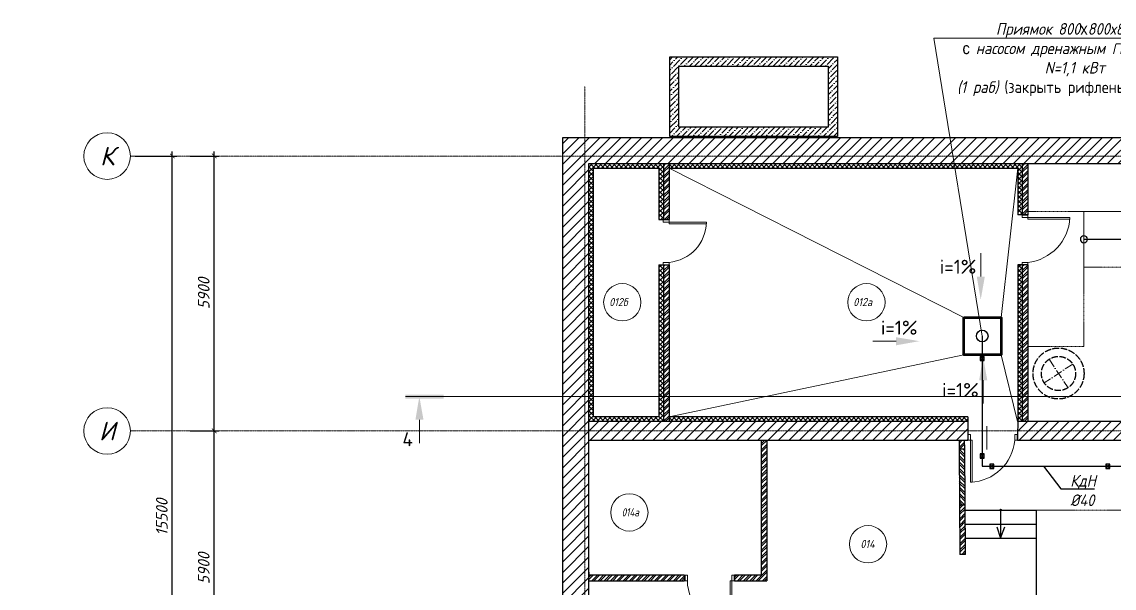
# Model space of a CAD drawing. Header units: millimetres. Extents: x -10178924 to 11692288, y -947381 to 58396.
# Drawn here: x 707057 to 730494, y -887882 to -875729 of the extents above; entities that cross this region are included whole.
import ezdxf
from ezdxf import colors
from ezdxf.entities.mleader import LeaderData, LeaderLine
from ezdxf.enums import TextEntityAlignment as Align
from ezdxf.math import Vec2, Vec3

# ---------------------------------------------------------------- set-up
doc = ezdxf.new("R2010")
doc.units = ezdxf.units.MM
for name, pattern in [('334', [5, 4, -1]), ('ACAD_ISO02W100', [15, 12, -3]), ('ACAD_ISO10W100', [18, 12, -3, 0, -3]), ('HIDDEN', [9.525, 6.35, -3.175]), ('невидимая', [9.525, 6.35, -3.175]), ('осевая', [50.8, 31.75, -6.35, 6.35, -6.35])]:
    doc.linetypes.add(name, pattern=pattern)
for name, color, linetype, lineweight in [('_0', 7, 'Continuous', 25), ('_канализация', 7, 'Continuous', 70), ('_шахты ВК', 8, 'Continuous', 53), ('PDF _Разрезы', 7, 'Continuous', 9), ('PDF _Текст', 7, 'Continuous', 5), ('АР_Двери', 250, 'Continuous', 9), ('Двери', 7, 'Continuous', 9), ('Контур пол Подвал', 7, 'Continuous', 9), ('Основная ГКЛ', 250, 'Continuous', 9), ('Отделка СТЕН', 6, 'Continuous', 13), ('Перегородки', 162, 'Continuous', 9), ('Размеры осевые', 153, 'Continuous', 9), ('Стены.1', 7, 'Continuous', 25), ('ТХ_Оборудование', 250, 'Continuous', 18), ('ШТРИХОВКА', 252, 'Continuous', 15), ('Штриховки', 47, 'Continuous', 5)]:
    doc.layers.add(name, color=color, linetype=linetype, lineweight=lineweight)
for name, color, linetype in [('_надписи канализация', 7, 'Continuous'), ('PDF _Марки помещений', 5, 'Continuous'), ('ВК_Выноски', 7, 'Continuous'), ('Лестницы _ крыльца.1', 7, 'Continuous'), ('Перепад', 251, 'ACAD_ISO02W100'), ('Стены внутр.1', 7, 'Continuous')]:
    doc.layers.add(name, color=color, linetype=linetype)
doc.styles.add('ISOCPEUR', font='isocpeui.ttf', dxfattribs={"width": 0.9})
doc.styles.add('PDF ISOCPEUR', font='isocpeur.ttf')
doc.styles.add('PDF ISOCPEUR Italic', font='isocpeui.ttf')
doc.styles.add('НТМ', font='isocpeur.ttf')
doc.styles.add('Текст_М100', font='GOST_Common Italic.ttf', dxfattribs={"height": 250})
doc.dimstyles.new('Размеры_М100', dxfattribs={"dimtxt": 250, "dimasz": 100, "dimexe": 100, "dimexo": 100, "dimgap": 100, "dimtad": 1, "dimrnd": 5, "dimtxsty": 'Текст_М100', "dimblk": 'ARCHTICK', "dimcen": 250, "dimdle": 100, "dimadec": 0, "dimazin": 2, "dimtfac": 1, "dimtmove": 1, "dimatfit": 3, "dimfxl": 1, "dimarcsym": 0})
pattern_1 = [(45, (-17446.33, 108538.816), (-49.39141, 49.39141), []), (135, (-17446.33, 108538.816), (-49.39141, -49.39141), [])]

# ---------------------------------------------------------------- blocks, each defined once
blk = doc.blocks.new('_None')
blk = doc.blocks.new('*U2221')
at = {"layer": 'АР_Двери'}
for points in [[(50, 0), (0, 0), (0, 120), (50, 120)], [(50, -950), (85, -950), (85, 0), (50, 0)], [(1000, 0), (1050, 0), (1050, 120), (1000, 120)]]:
    blk.add_lwpolyline(points, close=True, dxfattribs=at)
blk.add_arc((50, 0), 950, 270, 0, dxfattribs=at)
at = {"layer": 'Основная ГКЛ', "linetype": 'HIDDEN', "ltscale": 5}
for p, q in [((-10, 0), (-10, 120)), ((1060, 120), (1060, 0))]:
    blk.add_line(p, q, dxfattribs=at)
blk = doc.blocks.new('_ArchTick')
at = {"color": 0, "linetype": 'ByBlock', "const_width": 0.15}
blk.add_lwpolyline([(-0.5, -0.5), (0.5, 0.5)], dxfattribs=at)
blk = doc.blocks.new('*D2698')
at = {"layer": 'Defpoints', "color": 0, "ltscale": 100, "transparency": 16777216}
for p in [(-8572, -5900), (-7952, -5900), (-8572, -11800)]:
    blk.add_point(p, dxfattribs=at)
at = {"layer": 'Размеры осевые', "color": 0, "lineweight": -2, "ltscale": 100, "transparency": 16777216}
for p, q in [((-7952, -11900), (-7952, -5800)), ((-8472, -5900), (-7852, -5900)), ((-8472, -11800), (-7852, -11800))]:
    blk.add_line(p, q, dxfattribs=at)
at = {"layer": 'Размеры осевые', "color": 0, "lineweight": -2, "ltscale": 100, "transparency": 16777216, "xscale": 100, "yscale": 100, "zscale": 100}
for p, rotation in [((-7952, -5900), 90), ((-7952, -11800), 270)]:
    blk.add_blockref('_ArchTick', p, dxfattribs=dict(at, rotation=rotation))
at = {"layer": 'Размеры осевые', "color": 0, "ltscale": 100, "transparency": 16777216, "insert": (-8177, -8850), "char_height": 250, "attachment_point": 5, "rotation": 90, "style": 'Текст_М100'}
blk.add_mtext('5900', dxfattribs=at)
blk = doc.blocks.new('*D2699')
at = {"layer": 'Defpoints', "color": 0, "ltscale": 100, "transparency": 16777216}
for p in [(-8572, 0), (-7952, 0), (-8572, -5900)]:
    blk.add_point(p, dxfattribs=at)
at = {"layer": 'Размеры осевые', "color": 0, "lineweight": -2, "ltscale": 100, "transparency": 16777216}
for p, q in [((-8472, 0), (-7852, 0)), ((-7952, -6000), (-7952, 100)), ((-8472, -5900), (-7852, -5900))]:
    blk.add_line(p, q, dxfattribs=at)
at = {"layer": 'Размеры осевые', "color": 0, "lineweight": -2, "ltscale": 100, "transparency": 16777216, "xscale": 100, "yscale": 100, "zscale": 100}
for p, rotation in [((-7952, 0), 90), ((-7952, -5900), 270)]:
    blk.add_blockref('_ArchTick', p, dxfattribs=dict(at, rotation=rotation))
at = {"layer": 'Размеры осевые', "color": 0, "ltscale": 100, "transparency": 16777216, "insert": (-8177, -2950), "char_height": 250, "attachment_point": 5, "rotation": 90, "style": 'Текст_М100'}
blk.add_mtext('5900', dxfattribs=at)
blk = doc.blocks.new('*D2701')
at = {"layer": 'Defpoints', "color": 0, "ltscale": 100, "transparency": 16777216}
for p in [(-9750, 0), (-8852, 0), (-9750, -15500)]:
    blk.add_point(p, dxfattribs=at)
at = {"layer": 'Размеры осевые', "color": 0, "lineweight": -2, "ltscale": 100, "transparency": 16777216}
for p, q in [((-9650, 0), (-8752, 0)), ((-8852, -15600), (-8852, 100)), ((-9650, -15500), (-8752, -15500))]:
    blk.add_line(p, q, dxfattribs=at)
at = {"layer": 'Размеры осевые', "color": 0, "lineweight": -2, "ltscale": 100, "transparency": 16777216, "xscale": 100, "yscale": 100, "zscale": 100}
for p, rotation in [((-8852, 0), 90), ((-8852, -15500), 270)]:
    blk.add_blockref('_ArchTick', p, dxfattribs=dict(at, rotation=rotation))
at = {"layer": 'Размеры осевые', "color": 0, "ltscale": 100, "transparency": 16777216, "insert": (-9077, -7750), "char_height": 250, "attachment_point": 5, "rotation": 90, "style": 'Текст_М100'}
blk.add_mtext('15500', dxfattribs=at)
blk = doc.blocks.new('A$C5282721b')
at = {"lineweight": 0, "true_color": 0x000000, "transparency": 33554687}
h = blk.add_hatch(dxfattribs=at)
h.set_pattern_fill('ANSI36', color=18, scale=25)
h.set_pattern_definition([(45, (-72691.17, 279085.83), (42.09495, 154.348152), [198.4375, -39.6875, 0, -39.6875])])
h.paths.add_polyline_path([(5419.328, 2128.057), (1819.923, 2128.057), (1819.923, 418.057), (5420.328, 418.057)])
h.paths.add_polyline_path([(5219.328, 1928.057), (5220.328, 618.057), (2020.923, 618.057), (2019.923, 1928.057)], flags=16)
at = {"layer": 'Отделка СТЕН', "true_color": 0x000000, "transparency": 33554687}
h = blk.add_hatch(dxfattribs=at)
h.set_pattern_fill('ANSI37', color=18, scale=22)
h.set_pattern_definition(pattern_1)
h.paths.add_polyline_path([(1686.923, -161.943), (86.923, -161.943), (86.923, -5161.054), (186.923, -5161.054), (186.923, -261.943), (1586.923, -261.943), (1586.923, -1361.943), (1686.923, -1361.943)])
h.paths.add_polyline_path([(1686.923, -5161.054), (1586.923, -5161.054), (1586.923, -5598.72), (186.923, -5598.72), (186.923, -5161.054), (86.923, -5161.054), (86.923, -5698.72), (1686.923, -5698.72)])
h.paths.add_polyline_path([(1686.923, -2331.943), (1681.923, -2331.943), (1586.923, -2331.943), (1586.923, -5161.054), (1686.923, -5161.054)], flags=17)
h = blk.add_hatch(dxfattribs=at)
h.set_pattern_fill('ANSI37', color=18, scale=22)
h.set_pattern_definition(pattern_1)
h.paths.add_polyline_path([(9286.923, -261.943), (9286.923, -1261.943), (9386.923, -1261.943), (9386.923, -161.943), (1806.923, -161.943), (1806.923, -261.943)])
h = blk.add_hatch(dxfattribs=at)
h.set_pattern_fill('ANSI37', color=18, scale=22)
h.set_pattern_definition(pattern_1)
h.paths.add_polyline_path([(9386.923, -2331.943), (9381.923, -2331.943), (9286.923, -2331.943), (9286.923, -5161.054), (9386.923, -5161.054)])
h.paths.add_polyline_path([(9386.923, -5161.054), (9286.923, -5161.054), (9286.923, -5598.72), (9286.827, -5698.72), (9386.923, -5698.72)])
h = blk.add_hatch(dxfattribs=at)
h.set_pattern_fill('ANSI37', color=18, scale=22)
h.set_pattern_definition(pattern_1)
h.paths.add_polyline_path([(8216.779, -5598.72), (1806.923, -5598.72), (1806.923, -5698.72), (8216.705, -5698.72)])
at = {"layer": 'Перегородки', "lineweight": 20, "true_color": 0x000000, "transparency": 33554687}
h = blk.add_hatch(dxfattribs=at)
h.set_pattern_fill('ANSI32', color=18, scale=10)
h.set_pattern_definition([(45, (-121817.21, -14990.67), (-67.35192, 67.35192), []), (45, (-121772.31, -14990.67), (-67.35192, 67.35192), [])])
h.paths.add_polyline_path([(1806.923, -161.943), (1756.266, -161.943)], flags=17)
h.paths.add_polyline_path([(1806.923, -2331.943), (1686.923, -2331.943), (1686.923, -5698.72), (1806.923, -5698.72)])
h.paths.add_polyline_path([(1686.923, -1361.943), (1806.923, -1361.943), (1806.923, -161.943), (1686.923, -161.943)])
h = blk.add_hatch(dxfattribs=at)
h.set_pattern_fill('ANSI32', color=18, scale=10)
h.set_pattern_definition([(45, (-114117.21, -14990.67), (-67.35192, 67.35192), []), (45, (-114072.31, -14990.67), (-67.35192, 67.35192), [])])
h.paths.add_polyline_path([(9506.923, -161.943), (9456.266, -161.943)], flags=17)
h.paths.add_polyline_path([(9506.923, -2331.943), (9386.923, -2331.943), (9386.923, -5698.72), (9506.923, -5698.72)])
h.paths.add_polyline_path([(9386.923, -1261.943), (9506.923, -1261.943), (9506.923, -161.943), (9386.923, -161.943)])
h = blk.add_hatch(dxfattribs=at)
h.set_pattern_fill('ANSI32', color=18, scale=10, angle=-90)
h.set_pattern_definition([(315, (296903.22, 39994.2), (67.35192, 67.35192), []), (315, (296903.22, 39949.3), (67.35192, 67.35192), [])])
h.paths.add_polyline_path([(8150.108, -6290.89), (8030.104, -6290.89), (8038.206, -7490.83), (8160.512, -7491.329)])
at = {"layer": 'ШТРИХОВКА', "ltscale": 100, "true_color": 0x000000, "transparency": 33554687}
h = blk.add_hatch(dxfattribs=at)
h.set_pattern_fill('ANSI31', color=18, scale=50)
h.set_pattern_definition([(45, (-79853.19, 25128.16), (-112.2532, 112.2532), [])])
h.paths.add_polyline_path([(23461.119, -5698.72), (20726.119, -5698.72), (20726.119, -6098.72), (23461.119, -6098.72), (23461.119, -6515.547), (23861.119, -6515.547), (23861.119, -5328.486), (23461.119, -5328.486)], flags=17)
h.paths.add_polyline_path([(17846.22, -11596.906), (8196.095, -11596.906), (8096.091, -11596.906), (5081.5, -11596.906), (5081.5, -12156.906), (17846.22, -12156.906), (17846.22, -11876.906)], flags=17)
h.paths.add_polyline_path([(8216.705, -5698.72), (8216.779, -6098.72), (19406.923, -6098.72), (19406.923, -5698.72)], flags=16)
h.paths.add_polyline_path([(4011.5, -12156.906), (4011.5, -11596.906), (86.923, -11596.906), (86.923, -9009.38), (86.923, -8929.368), (86.923, -6098.72), (3721.276, -6098.72), (3801.387, -6098.72), (9286.442, -6098.72), (9286.779, -5698.72), (86.923, -5698.72), (86.923, -161.943), (23461.119, -161.943), (23461.119, -4567.801), (23861.119, -4567.801), (23861.119, -3119.021), (23861.119, -2969.021), (23861.119, -161.943), (24472.507, -161.943), (29133.626, -161.943), (29283.626, -161.943), (29940.503, -161.943), (29940.503, 398.057), (-473.077, 398.057), (-473.077, -11800), (-473.077, -12156.906), (-0.293, -12156.906)])
h.paths.add_polyline_path([(23861.119, -9596.906), (23461.119, -9596.906), (23461.119, -11596.906), (18816.22, -11596.906), (18816.22, -12156.906), (23301.119, -12156.906), (23301.119, -15862.111), (25035.25, -15862.111), (25595.277, -15862.111), (25744.391, -15862.111), (25744.391, -15302.111), (23861.119, -15302.111), (23861.119, -12066.906)])
h.paths.add_polyline_path([(23461.119, -8546.906), (23861.119, -8546.906), (23861.119, -7571.566), (23461.119, -7571.566)], flags=17)
at = {"layer": 'Штриховки', "ltscale": 10, "true_color": 0x000000, "transparency": 33554687}
h = blk.add_hatch(dxfattribs=at)
h.set_pattern_fill('ANSI32', color=18, scale=10)
h.set_pattern_definition([(45, (-114635.86, 27324.57), (-67.35192, 67.35192), []), (45, (-114590.96, 27324.57), (-67.35192, 67.35192), [])])
h.paths.add_polyline_path([(3785.739, -8993.806), (3211.215, -8993.806), (3211.215, -9113.806), (3905.739, -9113.806), (3905.739, -6098.72), (3785.739, -6098.72)])
h = blk.add_hatch(dxfattribs=at)
h.set_pattern_fill('ANSI32', color=18, scale=10)
h.set_pattern_definition([(45, (-109802.62, 28370.98), (-67.35192, 67.35192), []), (45, (-109757.72, 28370.98), (-67.35192, 67.35192), [])])
h.paths.add_polyline_path([(8028.44, -6098.904), (8030.104, -6290.89), (8150.113, -6291.451), (8148.442, -6098.72)])
h = blk.add_hatch(dxfattribs=at)
h.set_pattern_fill('ANSI32', color=18, scale=10)
h.set_pattern_definition([(45, (-109790.55, 26978.86), (-67.35192, 67.35192), []), (45, (-109745.65, 26978.86), (-67.35192, 67.35192), [])])
h.paths.add_polyline_path([(8040.506, -7491.022), (8047.517, -8548.72), (8169.676, -8548.72), (8160.508, -7490.839)])
h = blk.add_hatch(dxfattribs=at)
h.set_pattern_fill('ANSI32', color=18, scale=10)
h.set_pattern_definition([(45, (-117760.16, 27324.57), (-67.35192, 67.35192), []), (45, (-117715.255, 27324.57), (-67.35192, 67.35192), [])])
h.paths.add_polyline_path([(2141.215, -8993.806), (86.923, -8993.806), (86.923, -9113.806), (2141.215, -9113.806)])
at = {"color": 18, "lineweight": 0, "ltscale": 100, "true_color": 0x000000, "transparency": 33554687}
for p, q in [((1806.923, -261.943), (8133.325, -3465.61)), ((1806.923, -261.943), (8133.325, -3465.61)), ((9286.923, -261.943), (8933.325, -3465.61)), ((9286.923, -261.943), (8933.325, -3465.61)), ((1806.923, -5598.72), (8133.325, -4265.61)), ((1806.923, -5598.72), (8133.325, -4265.61)), ((9286.779, -5698.72), (8933.325, -4265.61)), ((9286.779, -5698.72), (8933.325, -4265.61))]:
    blk.add_line(p, q, dxfattribs=at)
at = {"color": 18, "true_color": 0x000000, "transparency": 33554687}
for points in [[(2141.215, -8993.806), (2141.215, -8993.806), (2141.215, -9113.806)], [(3211.215, -8993.806), (3211.215, -8993.806), (3211.215, -9113.806)]]:
    blk.add_lwpolyline(points, dxfattribs=at)
at = {"layer": '_0', "transparency": 33554687}
for p, q in [((8133.325, -3465.61), (8933.325, -3465.61)), ((8133.325, -4265.61), (8133.325, -3465.61)), ((8133.325, -3465.61), (8933.325, -3465.61)), ((8133.325, -4265.61), (8133.325, -3465.61)), ((8133.325, -3465.61), (8933.325, -3465.61)), ((8133.325, -4265.61), (8133.325, -3465.61)), ((8133.325, -3465.61), (8933.325, -3465.61)), ((8133.325, -4265.61), (8133.325, -3465.61)), ((8933.325, -3465.61), (8133.325, -3465.61)), ((8933.325, -3465.61), (8933.325, -4265.61)), ((8933.325, -3465.61), (8933.325, -4265.61)), ((8933.325, -3465.61), (8933.325, -4265.61)), ((8933.325, -3465.61), (8933.325, -4265.61)), ((8933.325, -3465.61), (8933.325, -4265.61)), ((8933.325, -3465.61), (8933.325, -4265.61)), ((8933.325, -3465.61), (8933.325, -4265.61)), ((8933.325, -3465.61), (8933.325, -4265.61)), ((8933.325, -4265.61), (8133.325, -4265.61)), ((8933.325, -4265.61), (8133.325, -4265.61)), ((8933.325, -4265.61), (8133.325, -4265.61)), ((8933.325, -4265.61), (8133.325, -4265.61)), ((8933.325, -4265.61), (8133.325, -4265.61)), ((8933.325, -4265.61), (8133.325, -4265.61)), ((8933.325, -4265.61), (8133.325, -4265.61)), ((8933.325, -4265.61), (8133.325, -4265.61))]:
    blk.add_line(p, q, dxfattribs=at)
at = {"layer": '_0', "color": 8, "transparency": 33554687}
for p, q in [((8133.325, -3465.61), (8933.325, -3465.61)), ((8133.325, -4265.61), (8133.325, -3465.61)), ((8133.325, -3465.61), (8933.325, -3465.61)), ((8133.325, -4265.61), (8133.325, -3465.61)), ((8933.325, -3465.61), (8933.325, -4265.61)), ((8933.325, -3465.61), (8933.325, -4265.61)), ((8933.325, -4265.61), (8133.325, -4265.61)), ((8933.325, -4265.61), (8133.325, -4265.61))]:
    blk.add_line(p, q, dxfattribs=at)
at = {"layer": '_канализация', "color": 7, "lineweight": 30, "ltscale": 100, "transparency": 33554687}
blk.add_circle((8525.99, -3862.207), 125.235, dxfattribs=at)
blk.add_circle((8525.99, -3862.207), 125.235, dxfattribs=at)
blk.add_circle((8525.99, -3862.207), 125.235, dxfattribs=at)
blk.add_circle((8525.99, -3862.207), 125.235, dxfattribs=at)
blk.add_circle((8525.99, -3862.207), 125.235, dxfattribs=at)
blk.add_circle((8525.99, -3862.207), 125.235, dxfattribs=at)
at = {"layer": '_надписи канализация', "transparency": 33554687}
for p, q in [((8933.325, -3465.61), (8933.325, -4265.61)), ((8933.325, -3465.61), (8933.325, -4265.61)), ((8933.325, -3465.61), (8933.325, -4265.61)), ((8933.325, -3465.61), (8933.325, -4265.61)), ((8933.325, -4265.61), (8133.325, -4265.61)), ((8933.325, -4265.61), (8133.325, -4265.61)), ((8933.325, -4265.61), (8133.325, -4265.61)), ((8933.325, -4265.61), (8133.325, -4265.61))]:
    blk.add_line(p, q, dxfattribs=at)
at = {"layer": '_шахты ВК', "transparency": 33554687}
for p, q in [((8133.325, -3465.61), (8933.325, -3465.61)), ((8133.325, -4265.61), (8133.325, -3465.61)), ((8133.325, -3465.61), (8933.325, -3465.61)), ((8133.325, -4265.61), (8133.325, -3465.61)), ((8133.325, -3465.61), (8933.325, -3465.61)), ((8133.325, -4265.61), (8133.325, -3465.61)), ((8133.325, -3465.61), (8933.325, -3465.61)), ((8133.325, -4265.61), (8133.325, -3465.61)), ((8933.325, -3465.61), (8933.325, -4265.61)), ((8933.325, -3465.61), (8933.325, -4265.61)), ((8933.325, -3465.61), (8933.325, -4265.61)), ((8933.325, -3465.61), (8933.325, -4265.61)), ((8933.325, -3465.61), (8933.325, -4265.61)), ((8933.325, -3465.61), (8933.325, -4265.61)), ((8933.325, -3465.61), (8933.325, -4265.61)), ((8933.325, -3465.61), (8933.325, -4265.61)), ((8933.325, -4265.61), (8133.325, -4265.61)), ((8933.325, -4265.61), (8133.325, -4265.61)), ((8933.325, -4265.61), (8133.325, -4265.61)), ((8933.325, -4265.61), (8133.325, -4265.61)), ((8933.325, -4265.61), (8133.325, -4265.61)), ((8933.325, -4265.61), (8133.325, -4265.61)), ((8933.325, -4265.61), (8133.325, -4265.61)), ((8933.325, -4265.61), (8133.325, -4265.61))]:
    blk.add_line(p, q, dxfattribs=at)
at = {"layer": '_шахты ВК', "color": 8, "transparency": 33554687}
for p, q in [((8133.325, -3465.61), (8933.325, -3465.61)), ((8133.325, -4265.61), (8133.325, -3465.61)), ((8133.325, -3465.61), (8933.325, -3465.61)), ((8133.325, -4265.61), (8133.325, -3465.61)), ((8133.325, -3465.61), (8933.325, -3465.61)), ((8133.325, -4265.61), (8133.325, -3465.61)), ((8133.325, -3465.61), (8933.325, -3465.61)), ((8133.325, -4265.61), (8133.325, -3465.61)), ((8933.325, -3465.61), (8933.325, -4265.61)), ((8933.325, -3465.61), (8933.325, -4265.61)), ((8933.325, -3465.61), (8933.325, -4265.61)), ((8933.325, -3465.61), (8933.325, -4265.61)), ((8933.325, -4265.61), (8133.325, -4265.61)), ((8933.325, -4265.61), (8133.325, -4265.61)), ((8933.325, -4265.61), (8133.325, -4265.61)), ((8933.325, -4265.61), (8133.325, -4265.61))]:
    blk.add_line(p, q, dxfattribs=at)
at = {"layer": 'PDF _Марки помещений', "color": 18, "lineweight": 9, "true_color": 0x000000, "transparency": 33554687}
for centre in [(803.694, -3137.886), (6041.854, -3137.886), (955.775, -7648.076), (6076.013, -8330.169)]:
    blk.add_circle(centre, 400.064, dxfattribs=at)
at = {"layer": 'PDF _Разрезы', "color": 251, "lineweight": 9, "true_color": 0x636466, "transparency": 33554687}
for p, q in [((8493.623, -2585.194), (8493.623, -2085.657)), ((6678.975, -3972.751), (6179.438, -3972.751)), ((8545.65, -4811.148), (8545.65, -5310.684)), ((8622.01, -5795.553), (8622.01, -6295.089))]:
    blk.add_line(p, q, dxfattribs=at)
at = {"layer": 'PDF _Разрезы', "color": 18, "lineweight": 9, "true_color": 0x000000, "transparency": 33554687}
for points in [[(-3851.775, -5161.054), (61037.167, -5161.054)], [(-3551.207, -5660.591), (-3551.207, -6160.127)]]:
    blk.add_lwpolyline(points, dxfattribs=at)
at = {"layer": 'PDF _Разрезы', "transparency": 33554559}
for points in [[(8493.623, -3084.73), (8582.523, -2585.194), (8408.955, -2585.194)], [(7178.511, -3972.751), (6678.975, -4061.652), (6678.975, -3888.084)], [(8545.65, -4311.611), (8634.55, -4811.148), (8460.982, -4811.148)]]:
    blk.add_solid(points, dxfattribs=at)
at = {"layer": 'PDF _Разрезы', "color": 18, "true_color": 0x000000, "transparency": 33554559}
for points in [[(-3030.503, -5122.954), (-3851.775, -5122.954), (-3030.503, -5203.388)], [(-3851.775, -5122.954), (-3030.503, -5203.388), (-3851.775, -5203.388)], [(-3551.207, -5161.054), (-3462.306, -5660.591), (-3635.874, -5660.591)]]:
    blk.add_solid(points, dxfattribs=at)
at = {"layer": 'АР_Двери', "color": 18, "true_color": 0x000000, "transparency": 33554687}
for points in [[(1806.923, -1421.943), (1806.923, -1371.943), (1681.923, -1371.943), (1681.923, -1421.943)], [(9506.923, -1321.943), (9506.923, -1271.943), (9381.923, -1271.943), (9381.923, -1321.943)], [(10406.923, -1321.943), (10406.923, -1356.943), (9506.923, -1356.943), (9506.923, -1321.943)], [(2606.923, -1421.943), (2606.923, -1456.943), (1806.923, -1456.943), (1806.923, -1421.943)], [(1806.923, -2281.943), (1806.923, -2331.943), (1681.923, -2331.943), (1681.923, -2281.943)], [(9506.923, -2281.943), (9506.923, -2331.943), (9381.923, -2331.943), (9381.923, -2281.943)], [(8276.408, -6098.72), (8226.408, -6098.72), (8226.408, -5973.72), (8276.408, -5973.72)], [(9226.442, -6098.72), (9276.442, -6098.72), (9276.442, -5973.72), (9226.442, -5973.72)], [(8276.408, -6998.72), (8311.408, -6998.72), (8311.408, -6098.72), (8276.408, -6098.72)]]:
    blk.add_lwpolyline(points, close=True, dxfattribs=at)
for centre, radius, start, end in [((9396.487, -1275.972), 1011.481, 275.9833438, 357.3950533), ((1728.257, -1406.672), 878.799, 275.1357515, 359.0043099), ((8238.286, -6007.054), 992.399, 272.2014945, 354.7001079)]:
    blk.add_arc(centre, radius, start, end, dxfattribs=at)
at = {"layer": 'Контур пол Подвал', "color": 18, "linetype": 'невидимая', "true_color": 0x000000, "transparency": 33554687}
for p, q in [((13606.923, -1186.943), (9506.923, -1186.943)), ((9506.923, -4124.01), (9506.923, -2386.943)), ((19406.923, -2386.943), (10706.923, -2386.943)), ((10706.923, -4086.943), (10706.923, -2386.943)), ((10706.923, -4086.943), (9506.923, -4086.943)), ((17682.243, -7598.72), (8161.443, -7598.72)), ((9682.243, -9998.72), (9682.243, -7598.72))]:
    blk.add_line(p, q, dxfattribs=at)
at = {"layer": 'Контур пол Подвал', "color": 18, "true_color": 0x000000, "transparency": 33554687}
blk.add_lwpolyline([(10706.923, -2386.943), (10706.923, -1186.943)], dxfattribs=at)
at = {"layer": 'Лестницы _ крыльца.1', "color": 18, "linetype": 'Continuous', "true_color": 0x000000, "transparency": 33554687}
for p, q in [((10706.923, -1786.943), (12706.923, -1786.943)), ((8921.843, -7598.72), (8921.284, -8197.633)), ((8842.973, -7959.824), (8921.284, -8197.633)), ((8921.284, -8197.633), (9008.358, -7960.031))]:
    blk.add_line(p, q, dxfattribs=at)
blk.add_circle((8921.843, -7598.72), 17.194, dxfattribs=at)
for start, end in [(89.6923479, 269.6923465), (269.6923479, 89.6923465)]:
    blk.add_arc((10706.923, -1786.943), 75, start, end, dxfattribs=at)
at = {"layer": 'Основная ГКЛ', "color": 18, "linetype": 'HIDDEN', "ltscale": 5, "true_color": 0x000000, "transparency": 33554687}
for p, q in [((1806.923, -1361.943), (1681.923, -1361.943)), ((9506.923, -1261.943), (9381.923, -1261.943)), ((1681.923, -2331.943), (1806.923, -2331.943)), ((8216.408, -6098.72), (8216.408, -5973.72)), ((9286.442, -5973.72), (9286.442, -6098.72))]:
    blk.add_line(p, q, dxfattribs=at)
at = {"layer": 'Перепад', "color": 18, "linetype": '334', "ltscale": 35, "true_color": 0x000000, "transparency": 33554687}
for radius in [546.936, 366.437]:
    blk.add_circle((10163.669, -4666.653), radius, dxfattribs=at)
at = {"layer": 'Размеры осевые', "color": 251, "linetype": 'осевая', "ltscale": 0.5, "transparency": 33554687}
for p, q in [((0, -19000), (0, 1500)), ((-9750, 0), (57900, 0)), ((-9750, -5900), (57900, -5900))]:
    blk.add_line(p, q, dxfattribs=at)
at = {"layer": 'Размеры осевые', "color": 251, "ltscale": 100, "transparency": 33554687}
for centre in [(-10250, 0), (-10250, -5900)]:
    blk.add_circle(centre, 500, dxfattribs=at)
at = {"layer": 'Стены внутр.1', "color": 18, "true_color": 0x000000, "transparency": 33554687}
blk.add_line((3721.276, -6098.72), (3801.387, -6098.72), dxfattribs=at)
at = {"layer": 'Стены внутр.1', "color": 18, "linetype": 'Continuous', "true_color": 0x000000, "transparency": 33554687}
for p, q in [((8150.113, -6291.451), (8030.104, -6290.89)), ((8150.108, -6290.89), (8030.104, -6290.89)), ((8160.512, -7491.329), (8038.206, -7490.83)), ((8160.512, -7491.329), (8038.206, -7490.83)), ((8169.676, -8548.72), (8047.517, -8548.72)), ((86.923, -8929.368), (86.923, -9009.38))]:
    blk.add_line(p, q, dxfattribs=at)
at = {"layer": 'Стены внутр.1', "color": 18, "linetype": 'Continuous', "true_color": 0x000000, "transparency": 33554687, "flags": 128}
for points in [[(1586.923, -5598.72), (186.923, -5598.72)], [(8216.779, -5598.72), (1806.923, -5598.72)], [(8216.705, -5698.72), (86.923, -5698.72)], [(11006.923, -5698.72), (9286.779, -5698.72)], [(19406.923, -5698.72), (11006.923, -5698.72)], [(86.923, -6098.72), (3721.276, -6098.72)], [(3785.739, -6098.72), (3785.739, -8993.806)], [(3801.387, -6098.72), (8148.442, -6098.72)], [(3905.739, -6098.72), (3905.739, -9113.806)], [(8028.439, -6098.72), (8030.104, -6290.89)], [(8030.104, -6290.89), (8047.517, -8548.72)], [(8148.442, -6098.72), (8216.408, -6098.72)], [(8150.113, -6291.451), (8148.442, -6098.72)], [(8169.676, -8548.72), (8150.113, -6291.451)], [(9286.442, -6098.72), (11006.923, -6098.72)], [(10826.905, -6098.72), (19406.923, -6098.72)], [(2141.215, -8993.806), (86.923, -8993.806)], [(86.923, -9113.806), (2141.215, -9113.806)], [(3785.739, -8993.806), (3211.215, -8993.806)], [(3211.215, -9113.806), (3905.739, -9113.806)]]:
    blk.add_lwpolyline(points, dxfattribs=at)
at = {"layer": 'Стены.1', "color": 18, "linetype": 'Continuous', "lineweight": 25, "true_color": 0x000000, "transparency": 33554687, "flags": 128}
for points in [[(1819.923, 2128.057), (5419.828, 2128.057), (5419.828, 418.057), (1819.923, 418.057)], [(2019.923, 1928.057), (5219.828, 1928.057), (5219.828, 618.057), (2019.923, 618.057)]]:
    blk.add_lwpolyline(points, close=True, dxfattribs=at)
at = {"layer": 'Стены.1', "color": 18, "linetype": 'Continuous', "true_color": 0x000000, "transparency": 33554687, "flags": 128}
for points in [[(-473.077, -12156.906), (-473.077, 398.057)], [(-473.077, 398.057), (54269.391, 398.057)], [(86.923, -11596.906), (86.923, -161.943)], [(86.923, -161.943), (53709.391, -161.943)], [(186.923, -5598.72), (186.923, -261.943)], [(186.923, -261.943), (1586.923, -261.943)], [(1806.923, -261.943), (9286.923, -261.943)], [(86.923, -8929.368), (86.923, -6098.72)], [(86.923, -11596.906), (86.923, -9009.38)]]:
    blk.add_lwpolyline(points, dxfattribs=at)
at = {"layer": 'Стены.1', "color": 18, "ltscale": 0.1, "true_color": 0x000000, "transparency": 33554687}
for points in [[(1686.923, -161.943), (1686.923, -1361.943)], [(1806.923, -161.943), (1806.923, -1361.943)], [(9386.923, -161.943), (9386.923, -1261.943)], [(9506.923, -161.943), (9506.923, -1261.943)], [(1586.923, -261.943), (1586.923, -1361.943)], [(9286.923, -261.943), (9286.923, -1261.943)], [(1586.923, -1361.943), (1806.923, -1361.943)], [(9506.923, -1261.943), (9286.923, -1261.943)], [(1586.923, -2331.943), (1586.923, -5598.72)], [(1586.923, -2331.943), (1806.923, -2331.943)], [(1686.923, -2331.943), (1686.923, -5698.72)], [(1806.923, -2331.943), (1806.923, -5698.72)], [(9286.923, -2331.943), (9286.923, -5598.72)], [(9506.923, -2331.943), (9286.923, -2331.943)], [(9386.923, -2331.943), (9386.923, -5698.72)], [(9506.923, -2331.943), (9506.923, -5698.72)], [(8216.779, -5598.72), (8216.408, -6098.72)], [(9286.863, -5598.72), (9286.442, -6098.72)], [(8161.443, -7598.72), (9682.243, -7598.72)], [(9682.243, -7598.72), (9682.243, -7598.72), (9682.243, -9998.72)], [(8161.443, -7898.72), (9682.243, -7898.72)], [(8161.443, -8198.72), (9682.243, -8198.72)]]:
    blk.add_lwpolyline(points, dxfattribs=at)
at = {"layer": 'ТХ_Оборудование', "transparency": 33554687}
for p, q in [((8133.325, -3465.61), (8933.325, -3465.61)), ((8133.325, -4265.61), (8133.325, -3465.61)), ((8133.325, -3465.61), (8933.325, -3465.61)), ((8133.325, -4265.61), (8133.325, -3465.61)), ((8933.325, -3465.61), (8933.325, -4265.61)), ((8933.325, -3465.61), (8933.325, -4265.61)), ((8933.325, -4265.61), (8133.325, -4265.61)), ((8933.325, -4265.61), (8133.325, -4265.61))]:
    blk.add_line(p, q, dxfattribs=at)
at = {"layer": 'ШТРИХОВКА', "color": 18, "linetype": 'ACAD_ISO10W100', "ltscale": 16, "true_color": 0x000000, "transparency": 33554687}
for p, q in [((9960.238, -4361.872), (10367.101, -4971.434)), ((10468.451, -4463.221), (9858.888, -4870.085))]:
    blk.add_line(p, q, dxfattribs=at)
at = {"layer": 'Двери', "color": 18, "linetype": 'Continuous', "ltscale": 2, "true_color": 0x000000, "transparency": 33554687, "xscale": -1}
blk.add_blockref('*U2221', (3201.215, -9113.806), dxfattribs=at)
at = {"layer": 'PDF _Марки помещений', "color": 18, "lineweight": 9, "true_color": 0x000000, "transparency": 33554687, "char_height": 175, "attachment_point": 7, "style": 'ISOCPEUR'}
for s, insert in [('012б', (521.985, -3221.601)), ('012а', (5760.145, -3221.601)), ('014', (5913.04, -8413.884))]:
    blk.add_mtext(s, dxfattribs=dict(at, insert=insert))
at = {"layer": 'PDF _Марки помещений', "color": 18, "lineweight": 9, "true_color": 0x000000, "transparency": 33554687, "insert": (792.802, -7731.791), "char_height": 175, "width": 598.41584, "attachment_point": 7, "style": 'ISOCPEUR'}
blk.add_mtext('{\\W0.8;014a}', dxfattribs=at)
at = {"layer": 'PDF _Текст', "color": 251, "lineweight": 0, "true_color": 0x636466, "transparency": 33554687, "style": 'НТМ'}
for p in [(7613.896, -2525.346), (6351.795, -3833.289), (7665.923, -5171.223)]:
    blk.add_text('i=1%%%', height=300, dxfattribs=at).set_placement(p)
at = {"layer": 'PDF _Текст', "color": 18, "true_color": 0x000000, "transparency": 33554687, "insert": (-3914.036, -6228.439), "char_height": 300, "attachment_point": 7, "style": 'PDF ISOCPEUR'}
blk.add_mtext('4', dxfattribs=at)
at = {"layer": 'Размеры осевые', "color": 251, "ltscale": 100, "transparency": 33554687, "style": 'PDF ISOCPEUR Italic'}
for s, p in [('К', (-10250, 0)), ('И', (-10250, -5900))]:
    blk.add_text(s, height=400, dxfattribs=at).set_placement(p, align=Align.MIDDLE_CENTER)
at = {"layer": 'Размеры осевые', "color": 251, "ltscale": 100, "transparency": 33554687}
for base, p1, p2, picture, middle in [((-8852.333, 0), (-9750, -15500), (-9750, 0), '*D2701', (-9077.333, -7750)), ((-7952.328, 0), (-8572.036, -5900), (-8572.036, 0), '*D2699', (-8177.328, -2950)), ((-7952.328, -5900), (-8572.036, -11800), (-8572.036, -5900), '*D2698', (-8177.328, -8850))]:
    dim = blk.add_linear_dim(base=base, p1=p1, p2=p2, angle=90, dimstyle='Размеры_М100', dxfattribs=at)
    dim.commit()
    dim.dimension.update_dxf_attribs({"geometry": picture, "text_midpoint": middle})

msp = doc.modelspace()

# ---------------------------------------------------------------- linework, layer by layer
for p, q in [((727619.5, -882909.7), (727706.6, -882996.8)), ((727706.6, -882909.7), (727619.5, -882996.8)), ((727619.5, -885002.2), (727706.5, -885089.3)), ((727706.5, -885002.2), (727619.5, -885089.3)), ((727825.4, -885224), (727912.5, -885311)), ((727912.5, -885224), (727825.4, -885311)), ((730313.2, -885224), (730400.3, -885311)), ((730400.3, -885224), (730313.2, -885311)), ((727663, -885267.5), (735329.9, -885267.5))]:
    msp.add_line(p, q)
for points in [[(727619.5, -882996.8), (727706.6, -882996.8), (727706.6, -882909.7), (727619.5, -882909.7)], [(727619.5, -885089.3), (727706.5, -885089.3), (727706.5, -885002.2), (727619.5, -885002.2)], [(727825.4, -885311), (727912.5, -885311), (727912.5, -885224), (727825.4, -885224)], [(730313.2, -885311), (730400.3, -885311), (730400.3, -885224), (730313.2, -885224)]]:
    msp.add_lwpolyline(points, close=True)
at = {"layer": '_0'}
for p, q in [((728070.3, -882074.4), (727270.3, -882074.4)), ((728070.3, -882074.4), (728070.3, -882874.4)), ((728070.3, -882074.4), (728070.3, -882874.4)), ((728070.3, -882074.4), (728070.3, -882874.4)), ((728070.3, -882074.4), (728070.3, -882874.4)), ((727663, -882471), (727663, -885267.5)), ((728070.3, -882874.4), (727270.3, -882874.4)), ((728070.3, -882874.4), (727270.3, -882874.4)), ((728070.3, -882874.4), (727270.3, -882874.4)), ((728070.3, -882874.4), (727270.3, -882874.4))]:
    msp.add_line(p, q, dxfattribs=at)
msp.add_lwpolyline([(727270.3, -882074.4), (728070.3, -882074.4), (728070.3, -882874.4), (727270.3, -882874.4)], close=True, dxfattribs=at)
msp.add_lwpolyline([(727270.3, -882074.4), (728070.3, -882074.4), (728070.3, -882874.4), (727270.3, -882874.4)], close=True, dxfattribs=at)
msp.add_lwpolyline([(727270.3, -882074.4), (728070.3, -882074.4), (728070.3, -882874.4), (727270.3, -882874.4)], close=True, dxfattribs=at)
msp.add_lwpolyline([(727270.3, -882074.4), (728070.3, -882074.4), (728070.3, -882874.4), (727270.3, -882874.4)], close=True, dxfattribs=at)
at = {"layer": '_0', "color": 8}
msp.add_lwpolyline([(727270.3, -882074.4), (728070.3, -882074.4), (728070.3, -882874.4), (727270.3, -882874.4)], close=True, dxfattribs=at)
msp.add_lwpolyline([(727270.3, -882074.4), (728070.3, -882074.4), (728070.3, -882874.4), (727270.3, -882874.4)], close=True, dxfattribs=at)
at = {"layer": '_канализация', "color": 7, "lineweight": 30, "ltscale": 100}
msp.add_circle((727663, -882471), 125.2, dxfattribs=at)
msp.add_circle((727663, -882471), 125.2, dxfattribs=at)
msp.add_circle((727663, -882471), 125.2, dxfattribs=at)
at = {"layer": '_надписи канализация'}
for p, q in [((728070.3, -882074.4), (728070.3, -882874.4)), ((728070.3, -882074.4), (728070.3, -882874.4)), ((728070.3, -882874.4), (727270.3, -882874.4)), ((728070.3, -882874.4), (727270.3, -882874.4))]:
    msp.add_line(p, q, dxfattribs=at)
at = {"layer": '_шахты ВК'}
for p, q in [((728070.3, -882074.4), (728070.3, -882874.4)), ((728070.3, -882074.4), (728070.3, -882874.4)), ((728070.3, -882874.4), (727270.3, -882874.4)), ((728070.3, -882874.4), (727270.3, -882874.4))]:
    msp.add_line(p, q, dxfattribs=at)
msp.add_lwpolyline([(727270.3, -882074.4), (728070.3, -882074.4), (728070.3, -882874.4), (727270.3, -882874.4)], close=True, dxfattribs=at)
msp.add_lwpolyline([(727270.3, -882074.4), (728070.3, -882074.4), (728070.3, -882874.4), (727270.3, -882874.4)], close=True, dxfattribs=at)
at = {"layer": '_шахты ВК', "color": 8}
msp.add_lwpolyline([(727270.3, -882074.4), (728070.3, -882074.4), (728070.3, -882874.4), (727270.3, -882874.4)], close=True, dxfattribs=at)
msp.add_lwpolyline([(727270.3, -882074.4), (728070.3, -882074.4), (728070.3, -882874.4), (727270.3, -882874.4)], close=True, dxfattribs=at)
at = {"layer": 'ТХ_Оборудование'}
msp.add_lwpolyline([(727270.3, -882074.4), (728070.3, -882074.4), (728070.3, -882874.4), (727270.3, -882874.4)], close=True, dxfattribs=at)
msp.add_lwpolyline([(727270.3, -882074.4), (728070.3, -882074.4), (728070.3, -882874.4), (727270.3, -882874.4)], close=True, dxfattribs=at)

# ---------------------------------------------------------------- block references
msp.add_blockref('A$C5282721b', (719137, -878608.8))

# ---------------------------------------------------------------- leaders
at = {"layer": '_надписи канализация', "lineweight": -2}
ml = msp.add_multileader_mtext('Standard', dxfattribs=at)
ml.set_content('\\A1;Приямок{\\Fisocp3|c204; }800{\\fArial|b0|i0|c204|p34;х}800х800(h)\\P{\\fArial|b0|i0|c204|p34;с\\Fisocp3|c204; }насосом дренажным {\\A0;\\H0.91667x;ГНОМ 10-10Г\\A1;\\H1.09091x; \\PN=1,1 кВт \\P (1 раб)\\Fisocp3|c204; \\fISOCPEUR|b0|i0|c204|p34;(закрыть рифленым железом)}', color=256, style='ISOCPEUR')
ml.set_leader_properties(lineweight=13)
ml.set_arrow_properties(name='NONE')
ml.build(insert=Vec2(0, 0))
ml.multileader.update_dxf_attribs({"text_left_attachment_type": 6, "text_right_attachment_type": 6, "dogleg_length": 100, "arrow_head_size": 300, "scale": 100})
ctx = ml.context
ctx.base_point, ctx.scale, ctx.char_height, ctx.arrow_head_size, ctx.landing_gap_size, ctx.plane_origin = Vec3(726724.9, -876080.2), 100, 250, 300, 0.09, Vec3(722250.4, -879799.4)
ctx.left_attachment, ctx.right_attachment, ctx.text_align_type = 6, 6, 1
notes = []
notes.append((ctx, [(0, (1, 1, 0), (726624.9, -876080.2), (1, 0), 100, [(1, [(727663, -882471)], 0, [])])]))
ctx.mtext.insert, ctx.mtext.width, ctx.mtext.alignment, ctx.mtext.flow_direction = Vec3(729650, -875755.2), 5926.326, 2, 5
at = {"layer": 'ВК_Выноски', "lineweight": -2}
ml = msp.add_multileader_mtext('Standard', dxfattribs=at)
ml.set_content('Канализационная станция\\P SANICUBIC CLASSIC IP68', color=256, style='ISOCPEUR')
ml.set_leader_properties(lineweight=13)
ml.build(insert=Vec2(0, 0))
ml.multileader.update_dxf_attribs({"text_left_attachment_type": 6, "text_right_attachment_type": 6, "dogleg_length": 1, "arrow_head_size": 300, "scale": 100})
ctx = ml.context
ctx.base_point, ctx.scale, ctx.char_height, ctx.arrow_head_size, ctx.landing_gap_size, ctx.plane_origin = Vec3(753004.1, -880992.7, -0.1), 100, 250, 300, 0.09, Vec3(756446.9, -883897.6, -0.1)
ctx.left_attachment, ctx.right_attachment, ctx.text_align_type = 6, 6, 1
notes.append((ctx, [(1, (1, 1, 0), (757018.6, -880992.7, -0.1), (-1, 0), 100, [(0, [(758206.2, -882846.5, -0.1)], 0, [])])]))
ctx.mtext.insert, ctx.mtext.width, ctx.mtext.alignment, ctx.mtext.flow_direction = Vec3(754837.2, -880692.7, -0.1), 218673.814, 2, 5
ml = msp.add_multileader_mtext('Standard', dxfattribs=at)
ml.set_content('Насос Фекальный ^JВихрь ФН-3 MAX', color=256, style='ISOCPEUR')
ml.set_leader_properties(lineweight=13)
ml.build(insert=Vec2(0, 0))
ml.multileader.update_dxf_attribs({"text_left_attachment_type": 6, "text_right_attachment_type": 6, "dogleg_length": 1, "arrow_head_size": 300, "scale": 100})
ctx = ml.context
ctx.base_point, ctx.scale, ctx.char_height, ctx.arrow_head_size, ctx.landing_gap_size, ctx.plane_origin = Vec3(753569.9, -882245.8, -0.1), 100, 250, 300, 0.09, Vec3(759215, -881755.3, -0.1)
ctx.left_attachment, ctx.right_attachment, ctx.text_align_type = 6, 6, 1
notes.append((ctx, [(1, (1, 1, 0), (756204.4, -882245.8, -0.1), (-1, 0), 100, [(0, [(757872, -883785.5, -0.1)], 0, [])])]))
ctx.mtext.insert, ctx.mtext.width, ctx.mtext.alignment, ctx.mtext.flow_direction = Vec3(754766.9, -881920.8, -0.1), 218673.814, 2, 5
at = {"layer": 'ВК_Выноски'}
ml = msp.add_multileader_mtext('Standard', dxfattribs=at)
ml.set_content('КдН\\P%%C40', color=7, style='ISOCPEUR')
ml.set_leader_properties(color=7, linetype='ByLayer', lineweight=-1)
ml.set_arrow_properties(name='NONE')
ml.build(insert=Vec2(0, 0))
ml.multileader.update_dxf_attribs({"text_left_attachment_type": 6, "text_right_attachment_type": 6, "dogleg_length": 0.36, "arrow_head_size": 300})
ctx = ml.context
ctx.base_point, ctx.char_height, ctx.arrow_head_size, ctx.landing_gap_size, ctx.plane_origin = Vec3(729453.3, -885753.3), 250, 300, 100, Vec3(746069.6, -894408.8)
ctx.left_attachment, ctx.right_attachment = 6, 6
notes.append((ctx, [(0, (1, 1, 0), (729353, -885753.3), (1, 0), 100.4, [(0, [(728976.9, -885267.5)], 0, [])])]))
ctx.mtext.insert, ctx.mtext.width, ctx.mtext.flow_direction = Vec3(729553.3, -885453.3), 513.532, 5
for ctx, leaders in notes:
    for number, flags, end, landing, length, lines in leaders:
        leader = LeaderData()
        leader.index, (leader.has_last_leader_line, leader.has_dogleg_vector, leader.attachment_direction) = number, flags
        leader.last_leader_point, leader.dogleg_vector, leader.dogleg_length = Vec3(end), Vec3(landing), length
        for number, points, colour, breaks in lines:
            line = LeaderLine()
            line.index, line.vertices, line.color, line.breaks = number, Vec3.list(points), colors.encode_raw_color(colour), breaks
            leader.lines.append(line)
        ctx.leaders.append(leader)

doc.saveas('drawing.dxf')
